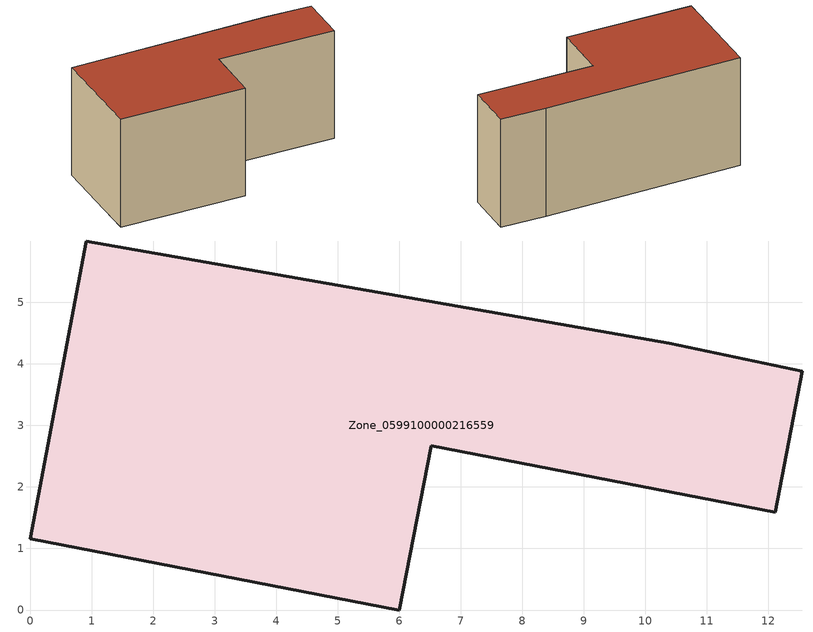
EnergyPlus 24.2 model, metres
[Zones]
Zone_0599100000216559
 floor ground (C_G): 6.52,2.67 6,0 0,1.16 0.91,6 10.39,4.34 12.55,3.88 12.11,1.59 z0
 wall outside (C_F): 0.91,6 0,1.16 6,0 6.52,2.67 12.11,1.59 12.55,3.88 10.39,4.34 0.91,6 z0:5.56
 roof outside (C_R): 12.11,1.59 12.55,3.88 10.39,4.34 0.91,6 0,1.16 6,0 6.52,2.67 z5.56
[BUILDING]
Pand.0599100000216559: North Axis=0; Terrain=City; Loads Convergence Tolerance Value=0.04; Temperature Convergence Tolerance Value=0.4; Solar Distribution=FullExterior; Maximum Number of Warmup Days=25; Minimum Number of Warmup Days=1
[Site:Location]
Rotterdam.The.Hague.AP_ZH_NLD Design_Conditions: Latitude=51.96; Longitude=4.45; Time Zone=1; Elevation=-4.5
[SITE:GROUNDTEMPERATURE:BUILDINGSURFACE]
18, 18, 18, 18, 18, 18, 18, 18, 18, 18, 18, 18
[MATERIAL] Thermal Absorptance=0.9; Solar Absorptance=0.7; Visible Absorptance=0.7
Name | Roughness | Thickness | Conductivity | Density | Specific Heat
G.TI.1946 | MediumSmooth | 0.15 | 1 | 540 | 1210
F.TI.1946 | Rough | 0.3 | 0.857143 | 1920 | 840
R.TI.1946 | MediumRough | 0.2 | 0.1 | 1500 | 1000
[CONSTRUCTION]
C_G: G.TI.1946
C_F: F.TI.1946
C_R: R.TI.1946
[ZONE]
Zone_0599100000216559: Type=1; Multiplier=1; Ceiling Height=Autocalculate; Volume=Autocalculate; Floor Area=autocalculate; Part of Total Floor Area=Yes
[ZONEINFILTRATION:DESIGNFLOWRATE]
Infil_Zone_0599100000216559: Zone or ZoneList or Space or SpaceList=Zone_0599100000216559; Schedule=AlwaysOn; Design Flow Rate Calculation Method=Flow/Area; Flow Rate per Floor Area=0.003; Constant Term Coefficient=1; Temperature Term Coefficient=0; Velocity Term Coefficient=0; Velocity Squared Term Coefficient=0
[HVACTEMPLATE:ZONE:IDEALLOADSAIRSYSTEM]
Zone_0599100000216559: Maximum Heating Supply Air Temperature=50; Minimum Cooling Supply Air Temperature=13; Maximum Heating Supply Air Humidity Ratio=0.0156; Minimum Cooling Supply Air Humidity Ratio=0.0077; Heating Limit=NoLimit; Cooling Limit=NoLimit; Dehumidification Control Type=ConstantSensibleHeatRatio; Cooling Sensible Heat Ratio=0.7; Dehumidification Setpoint=60; Humidification Control Type=None; Humidification Setpoint=30; Outdoor Air Method=None; Outdoor Air Flow Rate per Person=0.00944; Outdoor Air Flow Rate per Zone Floor Area=0; Outdoor Air Flow Rate per Zone=0; Demand Controlled Ventilation Type=None; Outdoor Air Economizer Type=NoEconomizer; Heat Recovery Type=None; Sensible Heat Recovery Effectiveness=0.7; Latent Heat Recovery Effectiveness=0.65
[ZONECONTROL:THERMOSTAT]
ThermostatControl_Zone_0599100000216559: Zone or ZoneList=Zone_0599100000216559; Control Type Schedule=DualSetpointControlType; Control 1=Thermostat_Zone_0599100000216559; Temperature Difference Between Cutout And Setpoint=0
[THERMOSTATSETPOINT:DUALSETPOINT]
Thermostat_Zone_0599100000216559: Heating Setpoint Temperature Schedule=HeatingSetpoint_Zone_0599100000216559; Cooling Setpoint Temperature Schedule=CoolingSetpoint_Zone_0599100000216559
[SCHEDULE:COMPACT]
HeatingSetpoint_Zone_0599100000216559: Through: 12/31, For: AllDays, Until: 24:00, 21
CoolingSetpoint_Zone_0599100000216559: Through: 12/31, For: AllDays, Until: 24:00, 24
DualSetpointControlType: Through: 12/31, For: AllDays, Until: 24:00, 4
AlwaysOn: Through: 12/31, For: AllDays, Until: 24:00, 1
